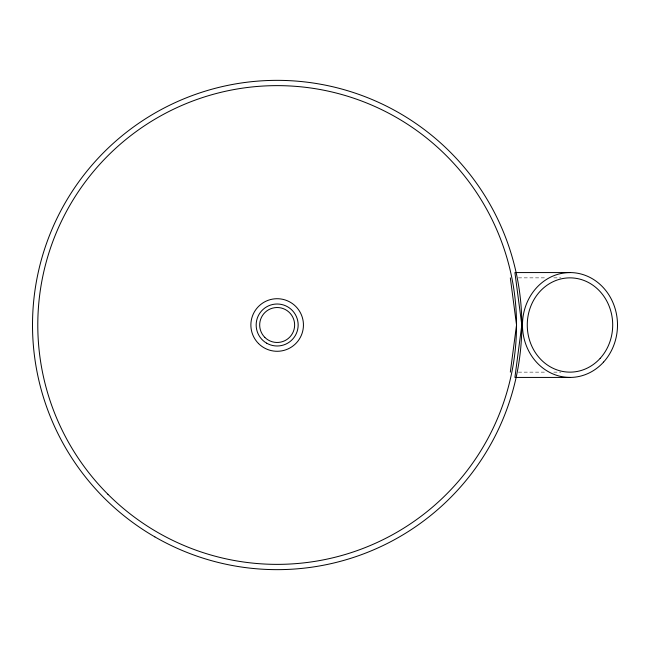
<?xml version="1.0" encoding="UTF-8"?>
<svg xmlns="http://www.w3.org/2000/svg" width="650" height="650" viewBox="0 0 650 650"><rect width="100%" height="100%" fill="white"/><g stroke="black" fill="none" stroke-linecap="round" stroke-linejoin="round"><path stroke-width="0.49" stroke-dasharray="3.25 2.44" d="M518.408 277.859L546.723 277.859M553.808 277.859L560.885 277.859M518.408 372.141L546.723 372.141M553.808 372.141L560.885 372.141"/><path stroke-width="0.97" d="M510.323 372.141L516.531 325L510.323 277.859M569.985 272.569L514.914 272.569L521.812 325L514.914 377.431L569.985 377.431M154.83 536.876A244.66 244.66 0 0 0 521.812 325A244.66 244.66 0 0 0 154.83 113.124A244.66 244.66 0 0 0 154.83 536.876M264.802 337.358A17.477 17.477 0 0 0 294.036 329.526A17.477 17.477 0 0 0 272.634 308.116A17.477 17.477 0 0 0 264.802 337.358M258.57 343.59A26.293 26.293 0 0 0 302.551 331.801A26.293 26.293 0 0 0 270.351 299.609A26.293 26.293 0 0 0 258.57 343.59M266.654 343.184A21.003 21.003 0 0 0 298.155 325A21.003 21.003 0 0 0 266.654 306.816A21.003 21.003 0 0 0 266.654 343.184M107.9 494.26A239.371 239.371 0 0 0 508.373 386.953A239.371 239.371 0 0 0 215.207 93.787A239.371 239.371 0 0 0 107.9 494.26M603.582 362.074A52.431 47.515 -90 0 0 582.286 274.357A52.431 47.515 -90 0 0 524.087 338.569A52.431 47.515 -90 0 0 603.582 362.074M600.194 358.329A47.141 42.721 -90 0 0 581.043 279.467A47.141 42.721 -90 0 0 528.718 337.204A47.141 42.721 -90 0 0 600.194 358.329"/></g></svg>
